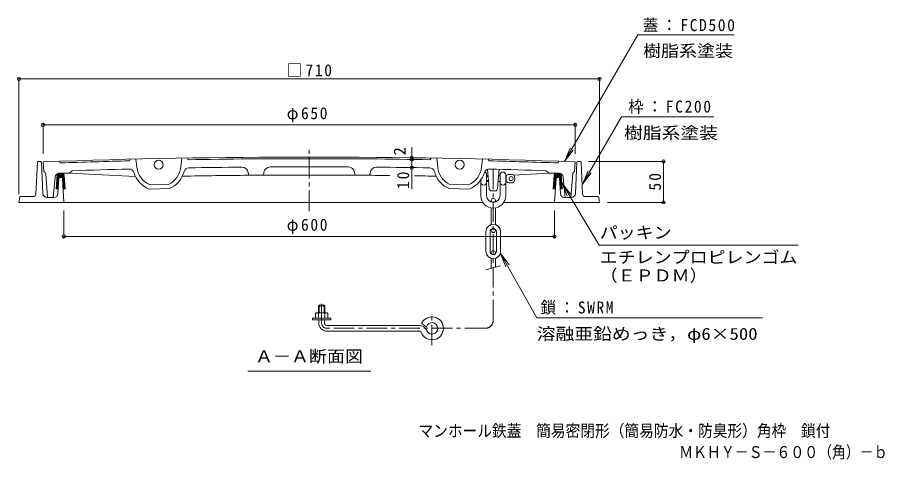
# Model space of a CAD drawing. Units: millimetres, scale not verified. Extents: x -901 to 950, y -678 to 687.
# Drawn here: x -844 to 216, y -678 to -137 of the extents above; entities that cross this region are included whole.
import ezdxf
from ezdxf.enums import TextEntityAlignment as Align

# ---------------------------------------------------------------- set-up
doc = ezdxf.new("R2010")
doc.units = ezdxf.units.MM
doc.header["$LTSCALE"] = 5
doc.header["$PDMODE"] = 32
doc.header["$PDSIZE"] = 4
doc.linetypes.add('CHAIN1', pattern=[8, 5, -1, 1, -1])
for name, color, linetype, lineweight in [('8-1', 2, 'Continuous', 9), ('8-2', 3, 'Continuous', 9), ('8-3', 4, 'Continuous', 9), ('8-4', 7, 'Continuous', 9), ('8-5', 4, 'Continuous', 9), ('8-6', 6, 'Continuous', 9)]:
    doc.layers.add(name, color=color, linetype=linetype, lineweight=lineweight)
doc.layers.add('F-5_F-5ﾚｲﾔ', color=2, linetype='Continuous')
doc.styles.add('ＭＳ ゴシック', font='')
doc.styles.get('ＭＳ ゴシック').set_extended_font_data('MS Gothic')

msp = doc.modelspace()

# ---------------------------------------------------------------- linework, layer by layer
at = {"layer": '8-1'}
for p, q in [((-819.953, -314.115), (-821.776, -353.301)), ((-815.863, -313.162), (-818.954, -313.162)), ((-814.864, -314.115), (-813.084, -352.394)), ((-159.953, -314.115), (-161.733, -352.394)), ((-155.863, -313.162), (-158.954, -313.162)), ((-154.864, -314.115), (-153.042, -353.301)), ((-793.47, -333.596), (-794.709, -352.489)), ((-790.345, -332.662), (-792.472, -332.662)), ((-789.347, -333.596), (-787.409, -363.162)), ((-185.47, -333.596), (-187.409, -363.162)), ((-182.345, -332.662), (-184.472, -332.662)), ((-181.347, -333.596), (-180.108, -352.489)), ((-841.531, -357.02), (-842.409, -363.162)), ((-840.541, -356.162), (-824.772, -356.162)), ((-799.698, -357.162), (-808.089, -357.162)), ((-175.119, -357.162), (-166.728, -357.162)), ((-134.276, -356.162), (-150.045, -356.162)), ((-133.286, -357.02), (-132.409, -363.162)), ((-842.409, -363.162), (-275.024, -363.162)), ((-249.46, -363.162), (-132.409, -363.162))]:
    msp.add_line(p, q, dxfattribs=at)
for centre, radius, start, end in [((-818.954, -314.162), 1, 90, 177.33537), ((-815.863, -314.162), 1, 2.66463, 90), ((-158.954, -314.162), 1, 90, 177.33537), ((-155.863, -314.162), 1, 2.66463, 90), ((-792.472, -333.662), 1, 90, 176.24782), ((-790.345, -333.662), 1, 3.75218, 90), ((-184.472, -333.662), 1, 90, 176.24782), ((-182.345, -333.662), 1, 3.75218, 90), ((-840.541, -357.162), 1, 90, 171.86929), ((-824.772, -353.162), 3, 270, 357.33691), ((-808.089, -352.162), 5, 182.66319, 270), ((-799.698, -352.162), 5, 270, 356.24838), ((-175.119, -352.162), 5, 183.75162, 270), ((-166.728, -352.162), 5, 270, 357.33681), ((-150.045, -353.162), 3, 182.66309, 270), ((-134.276, -357.162), 1, 8.13071, 90)]:
    msp.add_arc(centre, radius, start, end, dxfattribs=at)
at = {"layer": '8-2', "linetype": 'CHAIN1'}
msp.add_line((-487.409, -373.795), (-487.409, -297.777), dxfattribs=at)
at = {"layer": '8-2'}
for p, q in [((-812.908, -313.662), (-811.908, -325.661)), ((-792.909, -312.956), (-791.908, -314.923)), ((-707.409, -312.463), (-706.409, -310.439)), ((-699.409, -310.271), (-698.222, -320.322)), ((-643.409, -309.126), (-644.558, -319.996)), ((-636.409, -309.007), (-635.408, -310.99)), ((-338.409, -309.007), (-339.409, -310.99)), ((-331.409, -309.126), (-330.259, -319.996)), ((-275.409, -310.271), (-276.595, -320.322)), ((-267.409, -312.463), (-268.409, -310.439)), ((-181.909, -312.956), (-182.909, -314.923)), ((-161.909, -313.662), (-162.909, -325.661)), ((-807.409, -357.162), (-809.698, -328.32)), ((-793.161, -327.662), (-780.489, -327.662)), ((-780.489, -327.662), (-777.408, -324.453)), ((-780.489, -327.662), (-699.963, -331.602)), ((-561.408, -330.079), (-561.877, -326.962)), ((-543.428, -330.079), (-542.924, -326.713)), ((-431.389, -330.079), (-431.893, -326.713)), ((-413.409, -330.079), (-412.941, -326.962)), ((-267.45, -346.319), (-269.21, -322.846)), ((-257.031, -346.322), (-255.242, -322.772)), ((-194.329, -327.662), (-237.434, -329.771)), ((-194.329, -327.662), (-197.409, -324.453)), ((-181.656, -327.662), (-194.329, -327.662)), ((-167.409, -357.162), (-165.12, -328.32)), ((-798.14, -332.209), (-800.409, -357.162)), ((-561.409, -330.079), (-413.408, -330.079)), ((-176.677, -332.209), (-174.408, -357.162)), ((-683.203, -346.904), (-658.409, -346.397)), ((-682.252, -341.883), (-659.563, -341.419)), ((-291.615, -346.904), (-316.409, -346.397)), ((-292.565, -341.883), (-315.254, -341.419)), ((-260.023, -349.094), (-264.458, -349.094)), ((-807.409, -357.162), (-800.409, -357.162)), ((-167.409, -357.162), (-174.408, -357.162))]:
    msp.add_line(p, q, dxfattribs=at)
for centre in [(-671.409, -317.156), (-303.409, -317.156)]:
    msp.add_circle(centre, 5.5, dxfattribs=at)
for centre, radius, start, end in [((-487.409, -9307.772), 8999.999, 87.92735, 92.07265), ((-487.409, -9307.772), 8998, 91.40102, 91.9393), ((-487.409, -9307.772), 8998, 89.05756, 90.94244), ((-487.409, -9307.772), 8998, 88.0607, 88.59898), ((-812.688, -328.558), 3, 4.53793, 74.92941), ((-793.161, -332.662), 5, 90, 174.8055), ((-487.409, -9307.772), 8987.999, 91.40526, 91.84898), ((-707.684, -328.475), 6, 17.32887, 91.4054), ((-671.409, -317.156), 32, 197.32913, 248.37321), ((-671.409, -317.156), 27, 186.73128, 246.32108), ((-671.409, -317.156), 27, 296.02196, 353.96233), ((-671.409, -317.156), 32, 293.96968, 345.0153), ((-634.701, -326.982), 6, 90.93115, 165.01494), ((-487.409, -9307.772), 8987.999, 90.52562, 90.93961), ((-569.788, -328.15), 8, 8.54108, 90.52582), ((-535.012, -327.899), 8, 90.30357, 171.47713), ((-487.409, -9307.772), 8987.999, 89.69627, 90.30373), ((-439.805, -327.899), 8, 8.52287, 89.69643), ((-405.029, -328.15), 8, 89.47418, 171.45892), ((-487.409, -9307.772), 8987.999, 89.06039, 89.47438), ((-340.116, -326.982), 6, 14.98506, 89.06885), ((-303.409, -317.156), 32, 194.9847, 246.03032), ((-303.409, -317.156), 27, 186.03767, 243.97804), ((-303.409, -317.156), 27, 293.67892, 353.26872), ((-303.409, -317.156), 32, 291.62679, 342.67087), ((-267.134, -328.475), 6, 88.5946, 162.67113), ((-487.409, -9307.772), 8987.999, 88.15102, 88.59474), ((-181.656, -332.662), 5, 5.1945, 90), ((-162.129, -328.558), 3, 105.07059, 175.46207), ((-487.409, -9307.772), 8977.999, 90.47226, 90.99054), ((-487.409, -9307.772), 8977.999, 89.36947, 89.52774), ((-487.409, -9307.772), 8977.999, 89.00947, 89.17923), ((-264.458, -346.094), 3, 184.28859, 270), ((-260.023, -346.094), 3, 270, 355.65459)]:
    msp.add_arc(centre, radius, start, end, dxfattribs=at)
at = {"layer": '8-3', "linetype": 'CHAIN1'}
for p, q in [((-262.242, -507.162), (-262.242, -318.407)), ((-472.242, -510.662), (-472.242, -487.117)), ((-337.242, -537.793), (-337.242, -498.506)), ((-272.242, -517.162), (-465.742, -517.162))]:
    msp.add_line(p, q, dxfattribs=at)
at = {"layer": '8-3'}
for p, q in [((-277.99, -336.596), (-277.492, -337.094)), ((-277.989, -336.594), (-277.492, -336.594)), ((-277.492, -335.927), (-277.492, -354.844)), ((-270.492, -329.594), (-270.492, -354.844)), ((-270.492, -330.594), (-268.629, -330.594)), ((-270.492, -331.594), (-268.554, -331.594)), ((-270.492, -336.594), (-268.179, -336.594)), ((-270.492, -337.594), (-268.104, -337.594)), ((-256.368, -337.594), (-253.992, -337.594)), ((-255.836, -330.594), (-253.992, -330.594)), ((-253.992, -329.594), (-253.992, -354.844)), ((-246.992, -329.594), (-246.992, -354.844)), ((-246.992, -330.594), (-246.562, -330.594)), ((-246.992, -337.594), (-246.562, -337.594)), ((-246.563, -330.594), (-246.563, -337.594)), ((-242.992, -329.094), (-238.934, -329.094)), ((-242.992, -339.094), (-238.934, -339.094)), ((-264.742, -360.594), (-264.742, -362.706)), ((-259.742, -360.594), (-259.742, -362.706)), ((-264.742, -369.888), (-264.742, -390.449)), ((-259.742, -369.888), (-259.742, -390.449)), ((-271.242, -399.094), (-271.242, -423.094)), ((-266.242, -399.094), (-266.242, -423.094)), ((-264.742, -397.594), (-264.742, -395.972)), ((-259.742, -397.594), (-259.742, -395.972)), ((-258.242, -399.094), (-258.242, -423.094)), ((-253.242, -399.094), (-253.242, -423.094)), ((-264.742, -424.594), (-264.742, -426.217)), ((-264.742, -443.764), (-264.742, -431.74)), ((-259.742, -424.594), (-259.742, -426.217)), ((-259.742, -442.424), (-259.742, -431.74)), ((-271.242, -445.506), (-253.242, -440.683)), ((-477.866, -498.162), (-466.618, -498.162)), ((-475.242, -488.662), (-476.242, -489.662)), ((-468.242, -489.662), (-476.242, -489.662)), ((-476.242, -489.662), (-476.242, -498.162)), ((-469.242, -488.662), (-475.242, -488.662)), ((-475.242, -488.662), (-475.242, -498.162)), ((-468.242, -489.662), (-469.242, -488.662)), ((-469.242, -488.662), (-469.242, -498.162)), ((-468.242, -489.662), (-468.242, -498.162)), ((-483.492, -506.662), (-460.992, -506.662)), ((-479.742, -498.883), (-479.742, -504.662)), ((-475.989, -498.883), (-475.989, -504.662)), ((-475.742, -510.662), (-475.742, -506.662)), ((-468.742, -510.662), (-468.742, -506.662)), ((-468.495, -498.883), (-468.495, -504.662)), ((-464.742, -498.883), (-464.742, -504.662)), ((-460.992, -506.662), (-460.992, -504.662)), ((-465.742, -513.662), (-352.95, -513.662)), ((-343.97, -515.23), (-349.931, -511.246)), ((-465.742, -520.662), (-352.95, -520.662))]:
    msp.add_line(p, q, dxfattribs=at)
msp.add_lwpolyline([(-483.492, -506.662), (-483.492, -504.662), (-460.992, -504.662)], dxfattribs=at)
for centre in [(-240.492, -334.094), (-262.242, -360.594), (-262.242, -397.594), (-262.242, -424.594)]:
    msp.add_circle(centre, 2.5, dxfattribs=at)
for centre, radius, start, end in [((-273.992, -329.594), 3.5, 0, 68.96991), ((-250.492, -329.594), 3.5, 0, 180), ((-273.992, -338.594), 3.5, 180, 0), ((-250.492, -338.594), 3.5, 180, 0), ((-242.992, -334.094), 5, 90, 135.57204), ((-242.992, -334.094), 5, 224.42796, 270), ((-238.934, -331.094), 2, 34.84969, 90), ((-238.934, -337.094), 2, 270, 325.15031), ((-243.242, -334.094), 7.25, 325.15024, 34.84976), ((-262.242, -354.844), 15.25, 180, 0), ((-262.242, -354.844), 8.25, 180, 0), ((-262.242, -399.094), 9, 0, 180), ((-262.242, -399.094), 4, 0, 180), ((-262.242, -423.094), 9, 180, 0), ((-262.242, -423.094), 4, 180, 0), ((-477.866, -500.962), 2.8, 47.92557, 132.07463), ((-472.242, -508.251), 10.089, 68.19786, 111.80214), ((-466.618, -500.962), 2.8, 47.92572, 132.07428), ((-337.242, -517.162), 14, 202.47946, 155.00504), ((-465.742, -510.662), 10, 180, 270), ((-465.742, -510.662), 3, 180, 270), ((-352.95, -523.662), 10, 22.47954, 90), ((-337.242, -517.162), 7, 202.47919, 163.98383), ((-352.95, -523.662), 3, 22.48038, 90)]:
    msp.add_arc(centre, radius, start, end, dxfattribs=at)
at = {"layer": '8-3', "linetype": 'CHAIN1'}
for centre, radius, start, end in [((-272.242, -507.162), 10, 270, 0), ((-465.742, -510.662), 6.5, 180, 270)]:
    msp.add_arc(centre, radius, start, end, dxfattribs=at)
at = {"layer": '8-4'}
for p, q in [((-175.011, -313.18), (-85.518, -158.173)), ((-85.518, -158.173), (31.81, -158.173)), ((-842.409, -210.828), (-842.409, -353.162)), ((-132.409, -210.828), (-132.409, -353.162)), ((-132.409, -212.328), (-842.409, -212.328)), ((-153.072, -340.864), (-105.49, -258.449)), ((7.603, -258.449), (-105.49, -258.449)), ((-812.908, -266.998), (-812.908, -303.662)), ((-161.909, -268.498), (-812.908, -268.498)), ((-161.909, -266.998), (-161.909, -303.661)), ((-362.012, -308.646), (-362.012, -295.741)), ((-175.011, -313.18), (-168.314, -297.012)), ((-175.011, -313.18), (-164.357, -299.296)), ((-362.012, -310.646), (-362.012, -308.646)), ((-362.012, -320.647), (-362.012, -310.646)), ((-52.535, -313.162), (-145.863, -313.162)), ((-54.035, -363.162), (-54.035, -313.162)), ((-362.012, -320.647), (-362.012, -347.032)), ((-153.072, -340.864), (-146.375, -324.696)), ((-153.072, -340.864), (-142.419, -326.98)), ((-178.48, -339.121), (-171.783, -355.289)), ((-178.48, -339.121), (-167.826, -353.004)), ((-178.48, -339.121), (-132.594, -415.52)), ((-52.535, -363.162), (-122.409, -363.162)), ((-787.409, -406.27), (-787.409, -373.162)), ((-187.409, -406.27), (-187.409, -373.162)), ((-787.409, -404.77), (-187.409, -404.77)), ((-132.594, -415.52), (110.489, -415.52)), ((-253.611, -425.646), (-246.914, -441.814)), ((-253.611, -425.646), (-242.958, -439.529)), ((-253.611, -425.646), (-209.156, -504.147)), ((-209.156, -504.147), (66.955, -504.147))]:
    msp.add_line(p, q, dxfattribs=at)
for p in [(-842.409, -212.328), (-132.409, -212.328), (-812.908, -268.498), (-161.909, -268.498), (-362.012, -308.646), (-362.012, -310.646), (-54.035, -313.162), (-362.012, -320.647), (-54.035, -363.162), (-787.409, -404.77), (-187.409, -404.77)]:
    msp.add_point(p, dxfattribs=at)
at = {"layer": '8-5', "color": 7}
msp.add_line((-562.659, -569.361), (-412.159, -569.361), dxfattribs=at)
at = {"layer": '8-6'}
for p, q in [((-796.074, -335.092), (-788.786, -327.804)), ((-796.004, -334.032), (-789.634, -327.662)), ((-795.935, -332.973), (-790.624, -327.662)), ((-795.865, -331.913), (-791.614, -327.662)), ((-795.796, -330.854), (-792.604, -327.662)), ((-795.08, -328.767), (-795.746, -330.1)), ((-795.46, -329.529), (-793.621, -327.689)), ((-792.675, -332.683), (-788.178, -328.186)), ((-791.664, -332.662), (-787.749, -328.747)), ((-787.072, -330.1), (-787.738, -328.767)), ((-188.061, -334.907), (-180.912, -327.758)), ((-187.992, -333.848), (-181.806, -327.662)), ((-187.922, -332.788), (-182.795, -327.662)), ((-187.853, -331.729), (-183.785, -327.662)), ((-187.783, -330.67), (-184.775, -327.662)), ((-187.746, -330.1), (-187.079, -328.767)), ((-187.288, -329.184), (-185.843, -327.74)), ((-184.944, -332.78), (-180.27, -328.106)), ((-183.836, -332.662), (-179.81, -328.636)), ((-179.738, -328.767), (-179.071, -330.1)), ((-795.746, -330.1), (-796.832, -346.662)), ((-796.49, -341.448), (-793.809, -338.767)), ((-796.421, -340.389), (-793.739, -337.707)), ((-796.351, -339.329), (-793.67, -336.648)), ((-796.282, -338.27), (-793.601, -335.589)), ((-796.212, -337.21), (-793.531, -334.529)), ((-796.143, -336.151), (-793.451, -333.459)), ((-790.674, -332.662), (-787.419, -329.406)), ((-789.828, -332.806), (-787.089, -330.066)), ((-789.392, -333.36), (-787.014, -330.981)), ((-789.304, -334.262), (-786.953, -331.911)), ((-789.243, -335.191), (-786.892, -332.84)), ((-789.182, -336.12), (-786.831, -333.769)), ((-789.121, -337.049), (-786.77, -334.698)), ((-789.06, -337.978), (-786.709, -335.627)), ((-788.999, -338.907), (-786.648, -336.556)), ((-788.938, -339.836), (-786.587, -337.485)), ((-788.877, -340.765), (-786.526, -338.414)), ((-788.816, -341.694), (-786.465, -339.343)), ((-787.072, -330.1), (-785.985, -346.662)), ((-187.746, -330.1), (-188.832, -346.662)), ((-188.478, -341.264), (-185.797, -338.583)), ((-188.409, -340.205), (-185.727, -337.523)), ((-188.339, -339.145), (-185.658, -336.464)), ((-188.27, -338.086), (-185.588, -335.405)), ((-188.2, -337.026), (-185.519, -334.345)), ((-188.131, -335.967), (-185.353, -333.19)), ((-182.846, -332.662), (-179.476, -329.292)), ((-181.941, -332.747), (-179.146, -329.952)), ((-181.44, -333.236), (-179.024, -330.82)), ((-181.314, -334.1), (-178.963, -331.749)), ((-181.253, -335.029), (-178.902, -332.678)), ((-181.192, -335.958), (-178.841, -333.607)), ((-181.131, -336.888), (-178.78, -334.536)), ((-181.071, -337.817), (-178.719, -335.465)), ((-181.01, -338.746), (-178.658, -336.394)), ((-180.949, -339.675), (-178.598, -337.323)), ((-180.888, -340.604), (-178.537, -338.253)), ((-180.827, -341.533), (-178.476, -339.182)), ((-179.071, -330.1), (-177.985, -346.662)), ((-794.327, -346.662), (-796.832, -346.662)), ((-796.768, -345.686), (-794.087, -343.004)), ((-796.754, -346.662), (-794.156, -344.064)), ((-796.699, -344.626), (-794.017, -341.945)), ((-796.629, -343.567), (-793.948, -340.886)), ((-796.56, -342.507), (-793.878, -339.826)), ((-795.764, -346.662), (-794.226, -345.123)), ((-794.774, -346.662), (-794.295, -346.183)), ((-788.756, -342.623), (-786.404, -340.272)), ((-788.695, -343.552), (-786.344, -341.201)), ((-788.634, -344.481), (-786.283, -342.13)), ((-788.573, -345.41), (-786.222, -343.059)), ((-788.512, -346.339), (-786.161, -343.988)), ((-785.985, -346.662), (-788.491, -346.662)), ((-787.845, -346.662), (-786.1, -344.917)), ((-786.855, -346.662), (-786.039, -345.846)), ((-188.832, -346.662), (-186.327, -346.662)), ((-188.825, -346.561), (-186.144, -343.88)), ((-188.756, -345.502), (-186.075, -342.821)), ((-188.686, -344.442), (-186.005, -341.761)), ((-188.617, -343.383), (-185.936, -340.702)), ((-188.547, -342.324), (-185.866, -339.642)), ((-187.936, -346.662), (-186.214, -344.94)), ((-186.946, -346.662), (-186.283, -345.999)), ((-180.766, -342.462), (-178.415, -340.111)), ((-180.705, -343.391), (-178.354, -341.04)), ((-180.644, -344.32), (-178.293, -341.969)), ((-180.583, -345.249), (-178.232, -342.898)), ((-180.522, -346.178), (-178.171, -343.827)), ((-180.491, -346.662), (-177.985, -346.662)), ((-180.016, -346.662), (-178.11, -344.756)), ((-179.026, -346.662), (-178.049, -345.685)), ((-178.036, -346.662), (-177.988, -346.614))]:
    msp.add_line(p, q, dxfattribs=at)
for centre, start, end in [((-793.291, -329.662), 90, 153.43495), ((-789.527, -329.662), 26.56505, 90), ((-185.29, -329.662), 90, 153.43495), ((-181.527, -329.662), 26.56505, 90)]:
    msp.add_arc(centre, 2, start, end, dxfattribs=at)

# ---------------------------------------------------------------- texts
at = {"layer": '8-4', "color": 2, "style": 'ＭＳ ゴシック'}
for s, width, p in [('樹脂系塗装', 1.1, (-79.013, -189.674)), ('樹脂系塗装', 1.15, (-102.397, -289.949)), ('パッキン', 1.1, (-132.111, -411.857)), ('エチレンプロピレンゴム', 1.1, (-132.111, -441.987)), ('（ＥＰＤＭ）', 1.1, (-132.111, -464.297)), ('溶融亜鉛めっき，φ6×500', 1.15, (-209.156, -535.647))]:
    msp.add_text(s, height=14.66, dxfattribs=dict(at, width=width)).set_placement(p, align=Align.BOTTOM_LEFT)
msp.add_text('2', height=14.66, rotation=90, dxfattribs=at).set_placement((-365.012, -305.741), align=Align.BOTTOM_LEFT)
at = {"layer": '8-4', "color": 2, "char_height": 14.66, "attachment_point": 7, "style": 'ＭＳ ゴシック'}
for s, insert in [('\\T1.21;\\W0.95;蓋：FCD500', (-79.44, -154.673)), ('\\T1.21;\\W0.95;□710', (-514.909, -209.328)), ('\\T1.21;\\W0.95;枠：FC200', (-97.199, -254.949)), ('\\T1.21;\\W0.95;φ650', (-514.909, -265.498)), ('\\T1.21;\\W0.95;φ600', (-514.909, -401.77)), ('\\T1.2;\\W0.95;鎖：SWRM', (-204.382, -500.647))]:
    msp.add_mtext(s, dxfattribs=dict(at, insert=insert))
at = {"layer": '8-4', "color": 2, "char_height": 14.66, "attachment_point": 7, "rotation": 90, "style": 'ＭＳ ゴシック'}
for s, insert in [('\\T1.27;\\W0.95;10', (-365.012, -347.032)), ('\\T1.27;\\W0.95;50', (-57.035, -348.787))]:
    msp.add_mtext(s, dxfattribs=dict(at, insert=insert))
at = {"layer": '8-5', "color": 2, "style": 'ＭＳ ゴシック', "width": 1.1}
msp.add_text('Ａ－Ａ断面図', height=14.66, dxfattribs=at).set_placement((-553.659, -563.101), align=Align.BOTTOM_LEFT)
at = {"layer": 'F-5_F-5ﾚｲﾔ', "style": 'ＭＳ ゴシック'}
for s, width, p in [('マンホール鉄蓋\u3000簡易密閉形（簡易防水・防臭形）角枠\u3000鎖付', 0.9, (-353.75, -654.149)), ('ＭＫＨＹ－Ｓ－６００（角）－ｂ', 0.85, (-34.867, -680.181))]:
    msp.add_text(s, height=14.66, dxfattribs=dict(at, width=width)).set_placement(p, align=Align.BOTTOM_LEFT)

doc.saveas('drawing.dxf')
